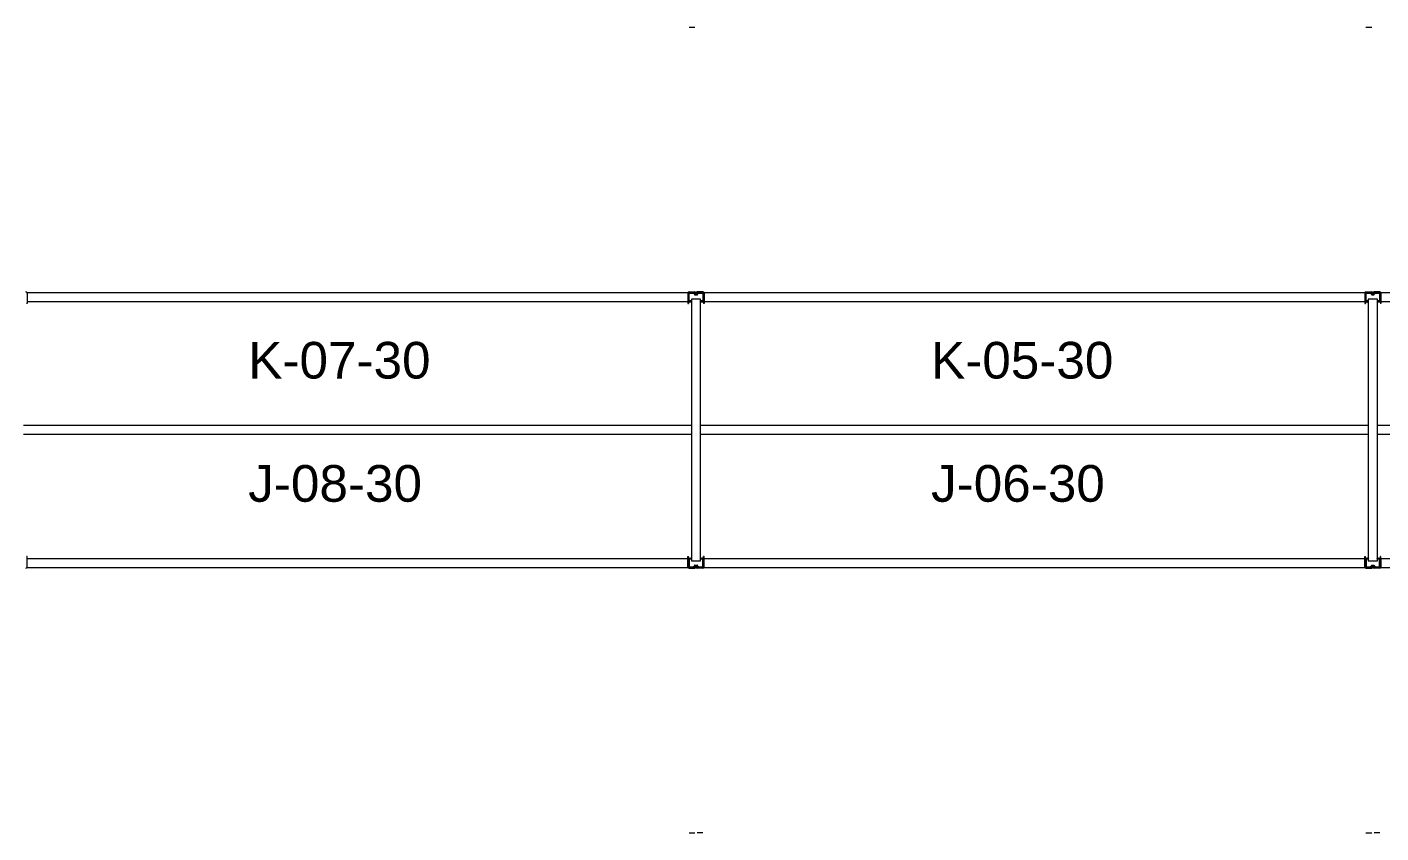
# Model space of a CAD drawing. Header units: inches. Extents: x 2743 to 10591, y -1604 to 5792.
# Drawn here: x 4159.2 to 4454.5, y 315.8 to 491.6 of the extents above; entities that cross this region are included whole.
import ezdxf

# ---------------------------------------------------------------- set-up
doc = ezdxf.new("R2010")
doc.units = ezdxf.units.IN
doc.header["$LTSCALE"] = 0.1875
doc.header["$MEASUREMENT"] = 0
for name, color, linetype, lineweight in [('22 Dimension', 7, 'Continuous', 5), ('32 Echelle', 160, 'Continuous', 15), ('33 Poutre', 30, 'Continuous', 15)]:
    doc.layers.add(name, color=color, linetype=linetype, lineweight=lineweight)
doc.styles.add('arial', font='')
doc.styles.get('arial').set_extended_font_data('Arial')

msp = doc.modelspace()

# ---------------------------------------------------------------- hatches: boundary and pattern name
at = {"layer": '32 Echelle'}
for points in [[(4304.08382, 431.49574), (4304.08382, 431.68324), (4303.89632, 431.68324)], [(4304.08382, 431.49574), (4304.08382, 431.68324), (4303.89632, 431.68324)], [(4306.08382, 431.49574), (4306.08382, 431.68324), (4306.27132, 431.68324)], [(4306.08382, 431.49574), (4306.08382, 431.68324), (4306.27132, 431.68324)], [(4451.70882, 431.49574), (4451.70882, 431.68324), (4451.52132, 431.68324)], [(4451.70882, 431.49574), (4451.70882, 431.68324), (4451.52132, 431.68324)], [(4453.70882, 431.49574), (4453.70882, 431.68324), (4453.89632, 431.68324)], [(4453.70882, 431.49574), (4453.70882, 431.68324), (4453.89632, 431.68324)], [(4304.08382, 375.87074), (4304.08382, 375.68324), (4303.89632, 375.68324)], [(4304.08382, 375.87074), (4304.08382, 375.68324), (4303.89632, 375.68324)], [(4306.08382, 375.87074), (4306.08382, 375.68324), (4306.27132, 375.68324)], [(4306.08382, 375.87074), (4306.08382, 375.68324), (4306.27132, 375.68324)], [(4451.70882, 375.87074), (4451.70882, 375.68324), (4451.52132, 375.68324)], [(4451.70882, 375.87074), (4451.70882, 375.68324), (4451.52132, 375.68324)], [(4453.70882, 375.87074), (4453.70882, 375.68324), (4453.89632, 375.68324)], [(4453.70882, 375.87074), (4453.70882, 375.68324), (4453.89632, 375.68324)]]:
    msp.add_hatch(color=256, dxfattribs=at).paths.add_polyline_path(points)

# ---------------------------------------------------------------- linework, layer by layer
at = {"layer": '22 Dimension'}
for p, q in [((4304.08382, 404.68324), (4158.45882, 404.68324)), ((4451.70882, 404.68324), (4306.08382, 404.68324)), ((4599.33382, 404.68324), (4453.70882, 404.68324)), ((4304.08382, 402.68324), (4158.45882, 402.68324)), ((4451.70882, 402.68324), (4306.08382, 402.68324)), ((4599.33382, 402.68324), (4453.70882, 402.68324))]:
    msp.add_line(p, q, dxfattribs=at)
at = {"layer": '32 Echelle', "linetype": 'Continuous', "lineweight": 25}
for p, q in [((4303.45886, 433.49949), (4303.45886, 431.86699)), ((4303.45886, 433.49949), (4303.45886, 431.86699)), ((4303.54886, 431.86699), (4303.54886, 433.49949)), ((4303.54886, 431.86699), (4303.54886, 433.49949)), ((4304.57145, 433.68324), (4303.64261, 433.68324)), ((4304.57145, 433.68324), (4303.64261, 433.68324)), ((4303.64261, 433.59324), (4304.57145, 433.59324)), ((4303.64261, 433.59324), (4304.57145, 433.59324)), ((4304.05886, 431.77324), (4303.64261, 431.77324)), ((4304.05886, 431.77324), (4303.64261, 431.77324)), ((4303.64261, 431.68324), (4304.05886, 431.68324)), ((4303.64261, 431.68324), (4304.05886, 431.68324)), ((4304.05886, 431.68324), (4304.05886, 431.77324)), ((4304.05886, 431.68324), (4304.05886, 431.77324)), ((4304.6611, 433.5269), (4304.70501, 433.38326)), ((4304.6611, 433.5269), (4304.70501, 433.38326)), ((4304.79108, 433.40958), (4304.74717, 433.55321)), ((4304.79108, 433.40958), (4304.74717, 433.55321)), ((4305.2869, 433.34324), (4304.88073, 433.34324)), ((4305.2869, 433.34324), (4304.88073, 433.34324)), ((4304.88073, 433.25324), (4305.2869, 433.25324)), ((4304.88073, 433.25324), (4305.2869, 433.25324)), ((4305.42047, 433.55321), (4305.37655, 433.40958)), ((4305.42047, 433.55321), (4305.37655, 433.40958)), ((4305.46262, 433.38326), (4305.50653, 433.5269)), ((4305.46262, 433.38326), (4305.50653, 433.5269)), ((4306.52502, 433.68324), (4305.59619, 433.68324)), ((4306.52502, 433.68324), (4305.59619, 433.68324)), ((4305.59619, 433.59324), (4306.52502, 433.59324)), ((4305.59619, 433.59324), (4306.52502, 433.59324)), ((4306.52502, 431.77324), (4306.10877, 431.77324)), ((4306.10877, 431.77324), (4306.10877, 431.68324)), ((4306.52502, 431.77324), (4306.10877, 431.77324)), ((4306.10877, 431.77324), (4306.10877, 431.68324)), ((4306.10877, 431.68324), (4306.52502, 431.68324)), ((4306.10877, 431.68324), (4306.52502, 431.68324)), ((4306.61877, 433.49949), (4306.61877, 431.86699)), ((4306.61877, 433.49949), (4306.61877, 431.86699)), ((4306.70877, 431.86699), (4306.70877, 433.49949)), ((4306.70877, 431.86699), (4306.70877, 433.49949)), ((4451.08386, 433.49949), (4451.08386, 431.86699)), ((4451.08386, 433.49949), (4451.08386, 431.86699)), ((4451.17386, 431.86699), (4451.17386, 433.49949)), ((4451.17386, 431.86699), (4451.17386, 433.49949)), ((4452.19645, 433.68324), (4451.26761, 433.68324)), ((4452.19645, 433.68324), (4451.26761, 433.68324)), ((4451.26761, 433.59324), (4452.19645, 433.59324)), ((4451.26761, 433.59324), (4452.19645, 433.59324)), ((4451.68386, 431.77324), (4451.26761, 431.77324)), ((4451.68386, 431.77324), (4451.26761, 431.77324)), ((4451.26761, 431.68324), (4451.68386, 431.68324)), ((4451.26761, 431.68324), (4451.68386, 431.68324)), ((4451.68386, 431.68324), (4451.68386, 431.77324)), ((4451.68386, 431.68324), (4451.68386, 431.77324)), ((4452.2861, 433.5269), (4452.33001, 433.38326)), ((4452.2861, 433.5269), (4452.33001, 433.38326)), ((4452.41608, 433.40958), (4452.37217, 433.55321)), ((4452.41608, 433.40958), (4452.37217, 433.55321)), ((4452.9119, 433.34324), (4452.50573, 433.34324)), ((4452.9119, 433.34324), (4452.50573, 433.34324)), ((4452.50573, 433.25324), (4452.9119, 433.25324)), ((4452.50573, 433.25324), (4452.9119, 433.25324)), ((4453.04547, 433.55321), (4453.00155, 433.40958)), ((4453.04547, 433.55321), (4453.00155, 433.40958)), ((4453.08762, 433.38326), (4453.13153, 433.5269)), ((4453.08762, 433.38326), (4453.13153, 433.5269)), ((4454.15002, 433.68324), (4453.22119, 433.68324)), ((4454.15002, 433.68324), (4453.22119, 433.68324)), ((4453.22119, 433.59324), (4454.15002, 433.59324)), ((4453.22119, 433.59324), (4454.15002, 433.59324)), ((4454.15002, 431.77324), (4453.73377, 431.77324)), ((4453.73377, 431.77324), (4453.73377, 431.68324)), ((4454.15002, 431.77324), (4453.73377, 431.77324)), ((4453.73377, 431.77324), (4453.73377, 431.68324)), ((4453.73377, 431.68324), (4454.15002, 431.68324)), ((4453.73377, 431.68324), (4454.15002, 431.68324)), ((4454.24377, 433.49949), (4454.24377, 431.86699)), ((4454.24377, 433.49949), (4454.24377, 431.86699)), ((4454.33377, 431.86699), (4454.33377, 433.49949)), ((4454.33377, 431.86699), (4454.33377, 433.49949)), ((4303.45886, 373.86699), (4303.45886, 375.49949)), ((4303.45886, 373.86699), (4303.45886, 375.49949)), ((4303.54886, 375.49949), (4303.54886, 373.86699)), ((4303.54886, 375.49949), (4303.54886, 373.86699)), ((4303.64261, 375.68324), (4304.05886, 375.68324)), ((4303.64261, 375.68324), (4304.05886, 375.68324)), ((4304.05886, 375.59324), (4303.64261, 375.59324)), ((4304.05886, 375.59324), (4303.64261, 375.59324)), ((4304.05886, 375.68324), (4304.05886, 375.59324)), ((4304.05886, 375.68324), (4304.05886, 375.59324)), ((4306.10877, 375.68324), (4306.52502, 375.68324)), ((4306.10877, 375.59324), (4306.10877, 375.68324)), ((4306.10877, 375.68324), (4306.52502, 375.68324)), ((4306.10877, 375.59324), (4306.10877, 375.68324)), ((4306.52502, 375.59324), (4306.10877, 375.59324)), ((4306.52502, 375.59324), (4306.10877, 375.59324)), ((4306.61877, 373.86699), (4306.61877, 375.49949)), ((4306.61877, 373.86699), (4306.61877, 375.49949)), ((4306.70877, 375.49949), (4306.70877, 373.86699)), ((4306.70877, 375.49949), (4306.70877, 373.86699)), ((4451.08386, 373.86699), (4451.08386, 375.49949)), ((4451.08386, 373.86699), (4451.08386, 375.49949)), ((4451.17386, 375.49949), (4451.17386, 373.86699)), ((4451.17386, 375.49949), (4451.17386, 373.86699)), ((4451.26761, 375.68324), (4451.68386, 375.68324)), ((4451.26761, 375.68324), (4451.68386, 375.68324)), ((4451.68386, 375.59324), (4451.26761, 375.59324)), ((4451.68386, 375.59324), (4451.26761, 375.59324)), ((4451.68386, 375.68324), (4451.68386, 375.59324)), ((4451.68386, 375.68324), (4451.68386, 375.59324)), ((4453.73377, 375.68324), (4454.15002, 375.68324)), ((4453.73377, 375.59324), (4453.73377, 375.68324)), ((4453.73377, 375.68324), (4454.15002, 375.68324)), ((4453.73377, 375.59324), (4453.73377, 375.68324)), ((4454.15002, 375.59324), (4453.73377, 375.59324)), ((4454.15002, 375.59324), (4453.73377, 375.59324)), ((4454.24377, 373.86699), (4454.24377, 375.49949)), ((4454.24377, 373.86699), (4454.24377, 375.49949)), ((4454.33377, 375.49949), (4454.33377, 373.86699)), ((4454.33377, 375.49949), (4454.33377, 373.86699)), ((4303.64261, 373.77324), (4304.57145, 373.77324)), ((4303.64261, 373.77324), (4304.57145, 373.77324)), ((4304.57145, 373.68324), (4303.64261, 373.68324)), ((4304.57145, 373.68324), (4303.64261, 373.68324)), ((4304.6611, 373.83958), (4304.70501, 373.98321)), ((4304.6611, 373.83958), (4304.70501, 373.98321)), ((4304.79108, 373.9569), (4304.74717, 373.81326)), ((4304.79108, 373.9569), (4304.74717, 373.81326)), ((4304.88073, 374.11324), (4305.2869, 374.11324)), ((4304.88073, 374.11324), (4305.2869, 374.11324)), ((4305.2869, 374.02324), (4304.88073, 374.02324)), ((4305.2869, 374.02324), (4304.88073, 374.02324)), ((4305.42047, 373.81326), (4305.37655, 373.9569)), ((4305.42047, 373.81326), (4305.37655, 373.9569)), ((4305.46262, 373.98321), (4305.50653, 373.83958)), ((4305.46262, 373.98321), (4305.50653, 373.83958)), ((4305.59619, 373.77324), (4306.52502, 373.77324)), ((4305.59619, 373.77324), (4306.52502, 373.77324)), ((4306.52502, 373.68324), (4305.59619, 373.68324)), ((4306.52502, 373.68324), (4305.59619, 373.68324)), ((4451.26761, 373.77324), (4452.19645, 373.77324)), ((4451.26761, 373.77324), (4452.19645, 373.77324)), ((4452.19645, 373.68324), (4451.26761, 373.68324)), ((4452.19645, 373.68324), (4451.26761, 373.68324)), ((4452.2861, 373.83958), (4452.33001, 373.98321)), ((4452.2861, 373.83958), (4452.33001, 373.98321)), ((4452.41608, 373.9569), (4452.37217, 373.81326)), ((4452.41608, 373.9569), (4452.37217, 373.81326)), ((4452.50573, 374.11324), (4452.9119, 374.11324)), ((4452.50573, 374.11324), (4452.9119, 374.11324)), ((4452.9119, 374.02324), (4452.50573, 374.02324)), ((4452.9119, 374.02324), (4452.50573, 374.02324)), ((4453.04547, 373.81326), (4453.00155, 373.9569)), ((4453.04547, 373.81326), (4453.00155, 373.9569)), ((4453.08762, 373.98321), (4453.13153, 373.83958)), ((4453.08762, 373.98321), (4453.13153, 373.83958)), ((4453.22119, 373.77324), (4454.15002, 373.77324)), ((4453.22119, 373.77324), (4454.15002, 373.77324)), ((4454.15002, 373.68324), (4453.22119, 373.68324)), ((4454.15002, 373.68324), (4453.22119, 373.68324))]:
    msp.add_line(p, q, dxfattribs=at)
at = {"layer": '32 Echelle'}
for p, q in [((4304.08382, 431.68324), (4303.89632, 431.68324)), ((4304.08382, 431.49574), (4303.89632, 431.68324)), ((4304.08382, 431.68324), (4303.89632, 431.68324)), ((4304.08382, 431.49574), (4303.89632, 431.68324)), ((4306.08382, 432.18324), (4304.08382, 432.18324)), ((4304.08382, 432.18324), (4304.08382, 375.18324)), ((4306.08382, 432.18324), (4304.08382, 432.18324)), ((4304.08382, 432.18324), (4304.08382, 375.18324)), ((4304.08382, 431.49574), (4304.08382, 431.68324)), ((4304.08382, 431.49574), (4304.08382, 431.68324)), ((4306.08382, 375.18324), (4306.08382, 432.18324)), ((4306.08382, 375.18324), (4306.08382, 432.18324)), ((4306.08382, 431.68324), (4306.27132, 431.68324)), ((4306.08382, 431.49574), (4306.08382, 431.68324)), ((4306.08382, 431.49574), (4306.27132, 431.68324)), ((4306.08382, 431.68324), (4306.27132, 431.68324)), ((4306.08382, 431.49574), (4306.08382, 431.68324)), ((4306.08382, 431.49574), (4306.27132, 431.68324)), ((4451.70882, 431.68324), (4451.52132, 431.68324)), ((4451.70882, 431.49574), (4451.52132, 431.68324)), ((4451.70882, 431.68324), (4451.52132, 431.68324)), ((4451.70882, 431.49574), (4451.52132, 431.68324)), ((4453.70882, 432.18324), (4451.70882, 432.18324)), ((4451.70882, 432.18324), (4451.70882, 375.18324)), ((4453.70882, 432.18324), (4451.70882, 432.18324)), ((4451.70882, 432.18324), (4451.70882, 375.18324)), ((4451.70882, 431.49574), (4451.70882, 431.68324)), ((4451.70882, 431.49574), (4451.70882, 431.68324)), ((4453.70882, 375.18324), (4453.70882, 432.18324)), ((4453.70882, 375.18324), (4453.70882, 432.18324)), ((4453.70882, 431.68324), (4453.89632, 431.68324)), ((4453.70882, 431.49574), (4453.70882, 431.68324)), ((4453.70882, 431.49574), (4453.89632, 431.68324)), ((4453.70882, 431.68324), (4453.89632, 431.68324)), ((4453.70882, 431.49574), (4453.70882, 431.68324)), ((4453.70882, 431.49574), (4453.89632, 431.68324)), ((4304.08382, 375.87074), (4303.89632, 375.68324)), ((4304.08382, 375.87074), (4303.89632, 375.68324)), ((4304.08382, 375.68324), (4303.89632, 375.68324)), ((4304.08382, 375.68324), (4303.89632, 375.68324)), ((4304.08382, 375.87074), (4304.08382, 375.68324)), ((4304.08382, 375.87074), (4304.08382, 375.68324)), ((4304.08382, 375.18324), (4306.08382, 375.18324)), ((4304.08382, 375.18324), (4306.08382, 375.18324)), ((4306.08382, 375.87074), (4306.08382, 375.68324)), ((4306.08382, 375.87074), (4306.27132, 375.68324)), ((4306.08382, 375.87074), (4306.08382, 375.68324)), ((4306.08382, 375.87074), (4306.27132, 375.68324)), ((4306.08382, 375.68324), (4306.27132, 375.68324)), ((4306.08382, 375.68324), (4306.27132, 375.68324)), ((4451.70882, 375.87074), (4451.52132, 375.68324)), ((4451.70882, 375.87074), (4451.52132, 375.68324)), ((4451.70882, 375.68324), (4451.52132, 375.68324)), ((4451.70882, 375.68324), (4451.52132, 375.68324)), ((4451.70882, 375.87074), (4451.70882, 375.68324)), ((4451.70882, 375.87074), (4451.70882, 375.68324)), ((4451.70882, 375.18324), (4453.70882, 375.18324)), ((4451.70882, 375.18324), (4453.70882, 375.18324)), ((4453.70882, 375.87074), (4453.70882, 375.68324)), ((4453.70882, 375.87074), (4453.89632, 375.68324)), ((4453.70882, 375.87074), (4453.70882, 375.68324)), ((4453.70882, 375.87074), (4453.89632, 375.68324)), ((4453.70882, 375.68324), (4453.89632, 375.68324)), ((4453.70882, 375.68324), (4453.89632, 375.68324))]:
    msp.add_line(p, q, dxfattribs=at)
at = {"layer": '32 Echelle', "linetype": 'Continuous', "lineweight": 25}
for centre, radius, start, end in [((4303.64261, 433.49949), 0.18375, 90, 180), ((4303.64261, 433.49949), 0.18375, 90, 180), ((4303.64261, 431.86699), 0.18375, 180, 270), ((4303.64261, 431.86699), 0.18375, 180, 270), ((4303.64261, 433.49949), 0.09375, 90, 180), ((4303.64261, 433.49949), 0.09375, 90, 180), ((4303.64261, 431.86699), 0.09375, 180, 270), ((4303.64261, 431.86699), 0.09375, 180, 270), ((4304.57145, 433.49949), 0.18375, 17, 90), ((4304.57145, 433.49949), 0.18375, 17, 90), ((4304.57145, 433.49949), 0.09375, 17, 90), ((4304.57145, 433.49949), 0.09375, 17, 90), ((4304.88073, 433.43699), 0.18375, 197, 270), ((4304.88073, 433.43699), 0.18375, 197, 270), ((4304.88073, 433.43699), 0.09375, 197, 270), ((4304.88073, 433.43699), 0.09375, 197, 270), ((4305.2869, 433.43699), 0.09375, 270, 343), ((4305.2869, 433.43699), 0.09375, 270, 343), ((4305.2869, 433.43699), 0.18375, 270, 343), ((4305.2869, 433.43699), 0.18375, 270, 343), ((4305.59619, 433.49949), 0.18375, 90, 163), ((4305.59619, 433.49949), 0.18375, 90, 163), ((4305.59619, 433.49949), 0.09375, 90, 163), ((4305.59619, 433.49949), 0.09375, 90, 163), ((4306.52502, 433.49949), 0.18375, 0, 90), ((4306.52502, 433.49949), 0.18375, 0, 90), ((4306.52502, 433.49949), 0.09375, 0, 90), ((4306.52502, 433.49949), 0.09375, 0, 90), ((4306.52502, 431.86699), 0.09375, 270, 0), ((4306.52502, 431.86699), 0.18375, 270, 0), ((4306.52502, 431.86699), 0.09375, 270, 0), ((4306.52502, 431.86699), 0.18375, 270, 0), ((4451.26761, 433.49949), 0.18375, 90, 180), ((4451.26761, 433.49949), 0.18375, 90, 180), ((4451.26761, 431.86699), 0.18375, 180, 270), ((4451.26761, 431.86699), 0.18375, 180, 270), ((4451.26761, 433.49949), 0.09375, 90, 180), ((4451.26761, 433.49949), 0.09375, 90, 180), ((4451.26761, 431.86699), 0.09375, 180, 270), ((4451.26761, 431.86699), 0.09375, 180, 270), ((4452.19645, 433.49949), 0.18375, 17, 90), ((4452.19645, 433.49949), 0.18375, 17, 90), ((4452.19645, 433.49949), 0.09375, 17, 90), ((4452.19645, 433.49949), 0.09375, 17, 90), ((4452.50573, 433.43699), 0.18375, 197, 270), ((4452.50573, 433.43699), 0.18375, 197, 270), ((4452.50573, 433.43699), 0.09375, 197, 270), ((4452.50573, 433.43699), 0.09375, 197, 270), ((4452.9119, 433.43699), 0.09375, 270, 343), ((4452.9119, 433.43699), 0.09375, 270, 343), ((4452.9119, 433.43699), 0.18375, 270, 343), ((4452.9119, 433.43699), 0.18375, 270, 343), ((4453.22119, 433.49949), 0.18375, 90, 163), ((4453.22119, 433.49949), 0.18375, 90, 163), ((4453.22119, 433.49949), 0.09375, 90, 163), ((4453.22119, 433.49949), 0.09375, 90, 163), ((4454.15002, 433.49949), 0.18375, 0, 90), ((4454.15002, 433.49949), 0.18375, 0, 90), ((4454.15002, 433.49949), 0.09375, 0, 90), ((4454.15002, 433.49949), 0.09375, 0, 90), ((4454.15002, 431.86699), 0.09375, 270, 0), ((4454.15002, 431.86699), 0.18375, 270, 0), ((4454.15002, 431.86699), 0.09375, 270, 0), ((4454.15002, 431.86699), 0.18375, 270, 0), ((4303.64261, 375.49949), 0.18375, 90, 180), ((4303.64261, 375.49949), 0.18375, 90, 180), ((4303.64261, 375.49949), 0.09375, 90, 180), ((4303.64261, 375.49949), 0.09375, 90, 180), ((4306.52502, 375.49949), 0.18375, 0, 90), ((4306.52502, 375.49949), 0.18375, 0, 90), ((4306.52502, 375.49949), 0.09375, 0, 90), ((4306.52502, 375.49949), 0.09375, 0, 90), ((4451.26761, 375.49949), 0.18375, 90, 180), ((4451.26761, 375.49949), 0.18375, 90, 180), ((4451.26761, 375.49949), 0.09375, 90, 180), ((4451.26761, 375.49949), 0.09375, 90, 180), ((4454.15002, 375.49949), 0.18375, 0, 90), ((4454.15002, 375.49949), 0.18375, 0, 90), ((4454.15002, 375.49949), 0.09375, 0, 90), ((4454.15002, 375.49949), 0.09375, 0, 90), ((4303.64261, 373.86699), 0.18375, 180, 270), ((4303.64261, 373.86699), 0.18375, 180, 270), ((4303.64261, 373.86699), 0.09375, 180, 270), ((4303.64261, 373.86699), 0.09375, 180, 270), ((4304.57145, 373.86699), 0.09375, 270, 343), ((4304.57145, 373.86699), 0.09375, 270, 343), ((4304.57145, 373.86699), 0.18375, 270, 343), ((4304.57145, 373.86699), 0.18375, 270, 343), ((4304.88073, 373.92949), 0.18375, 90, 163), ((4304.88073, 373.92949), 0.18375, 90, 163), ((4304.88073, 373.92949), 0.09375, 90, 163), ((4304.88073, 373.92949), 0.09375, 90, 163), ((4305.2869, 373.92949), 0.18375, 17, 90), ((4305.2869, 373.92949), 0.18375, 17, 90), ((4305.2869, 373.92949), 0.09375, 17, 90), ((4305.2869, 373.92949), 0.09375, 17, 90), ((4305.59619, 373.86699), 0.18375, 197, 270), ((4305.59619, 373.86699), 0.18375, 197, 270), ((4305.59619, 373.86699), 0.09375, 197, 270), ((4305.59619, 373.86699), 0.09375, 197, 270), ((4306.52502, 373.86699), 0.09375, 270, 0), ((4306.52502, 373.86699), 0.18375, 270, 0), ((4306.52502, 373.86699), 0.09375, 270, 0), ((4306.52502, 373.86699), 0.18375, 270, 0), ((4451.26761, 373.86699), 0.18375, 180, 270), ((4451.26761, 373.86699), 0.18375, 180, 270), ((4451.26761, 373.86699), 0.09375, 180, 270), ((4451.26761, 373.86699), 0.09375, 180, 270), ((4452.19645, 373.86699), 0.09375, 270, 343), ((4452.19645, 373.86699), 0.09375, 270, 343), ((4452.19645, 373.86699), 0.18375, 270, 343), ((4452.19645, 373.86699), 0.18375, 270, 343), ((4452.50573, 373.92949), 0.18375, 90, 163), ((4452.50573, 373.92949), 0.18375, 90, 163), ((4452.50573, 373.92949), 0.09375, 90, 163), ((4452.50573, 373.92949), 0.09375, 90, 163), ((4452.9119, 373.92949), 0.18375, 17, 90), ((4452.9119, 373.92949), 0.18375, 17, 90), ((4452.9119, 373.92949), 0.09375, 17, 90), ((4452.9119, 373.92949), 0.09375, 17, 90), ((4453.22119, 373.86699), 0.18375, 197, 270), ((4453.22119, 373.86699), 0.18375, 197, 270), ((4453.22119, 373.86699), 0.09375, 197, 270), ((4453.22119, 373.86699), 0.09375, 197, 270), ((4454.15002, 373.86699), 0.09375, 270, 0), ((4454.15002, 373.86699), 0.18375, 270, 0), ((4454.15002, 373.86699), 0.09375, 270, 0), ((4454.15002, 373.86699), 0.18375, 270, 0)]:
    msp.add_arc(centre, radius, start, end, dxfattribs=at)
at = {"layer": '33 Poutre'}
for p, q in [((4303.57782, 491.56424), (4304.83982, 491.56424)), ((4451.20282, 491.56424), (4452.46482, 491.56424)), ((4159.20882, 431.30224), (4159.08982, 431.30224)), ((4159.20882, 433.68324), (4303.33382, 433.68324)), ((4159.20882, 433.68324), (4159.20882, 431.68324)), ((4159.20882, 433.55824), (4159.20882, 431.30224)), ((4159.20882, 431.68324), (4303.33382, 431.68324)), ((4303.33382, 433.68324), (4303.33382, 431.68324)), ((4303.33382, 433.55824), (4303.33382, 431.30224)), ((4303.33382, 431.30224), (4303.45282, 431.30224)), ((4303.45282, 433.55824), (4303.45282, 431.30224)), ((4303.57782, 433.80224), (4304.83982, 433.80224)), ((4304.83982, 433.68324), (4303.57782, 433.68324)), ((4304.96482, 433.34324), (4304.96482, 433.55824)), ((4304.96482, 433.34324), (4305.08382, 433.34324)), ((4305.08382, 433.34324), (4305.08382, 433.55824)), ((4305.08382, 433.34324), (4305.08382, 433.55824)), ((4305.20282, 433.34324), (4305.08382, 433.34324)), ((4305.20282, 433.34324), (4305.20282, 433.55824)), ((4306.58982, 433.80224), (4305.32782, 433.80224)), ((4305.32782, 433.68324), (4306.58982, 433.68324)), ((4306.71482, 433.55824), (4306.71482, 431.30224)), ((4306.83382, 431.30224), (4306.71482, 431.30224)), ((4306.83382, 433.68324), (4450.95882, 433.68324)), ((4306.83382, 433.68324), (4306.83382, 431.68324)), ((4306.83382, 433.55824), (4306.83382, 431.30224)), ((4306.83382, 431.68324), (4450.95882, 431.68324)), ((4450.95882, 433.68324), (4450.95882, 431.68324)), ((4450.95882, 433.55824), (4450.95882, 431.30224)), ((4450.95882, 431.30224), (4451.07782, 431.30224)), ((4451.07782, 433.55824), (4451.07782, 431.30224)), ((4451.20282, 433.80224), (4452.46482, 433.80224)), ((4452.46482, 433.68324), (4451.20282, 433.68324)), ((4452.58982, 433.34324), (4452.58982, 433.55824)), ((4452.58982, 433.34324), (4452.70882, 433.34324)), ((4452.70882, 433.34324), (4452.70882, 433.55824)), ((4452.70882, 433.34324), (4452.70882, 433.55824)), ((4452.82782, 433.34324), (4452.70882, 433.34324)), ((4452.82782, 433.34324), (4452.82782, 433.55824)), ((4454.21482, 433.80224), (4452.95282, 433.80224)), ((4452.95282, 433.68324), (4454.21482, 433.68324)), ((4454.33982, 433.55824), (4454.33982, 431.30224)), ((4454.45882, 431.30224), (4454.33982, 431.30224)), ((4454.45882, 433.68324), (4598.58382, 433.68324)), ((4454.45882, 433.68324), (4454.45882, 431.68324)), ((4454.45882, 433.55824), (4454.45882, 431.30224)), ((4454.45882, 431.68324), (4598.58382, 431.68324)), ((4159.20882, 376.06424), (4159.08982, 376.06424)), ((4159.20882, 373.80824), (4159.20882, 376.06424)), ((4159.20882, 375.68324), (4303.33382, 375.68324)), ((4159.20882, 373.68324), (4159.20882, 375.68324)), ((4303.33382, 373.80824), (4303.33382, 376.06424)), ((4303.33382, 376.06424), (4303.45282, 376.06424)), ((4303.33382, 373.68324), (4303.33382, 375.68324)), ((4303.45282, 373.80824), (4303.45282, 376.06424)), ((4306.83382, 376.06424), (4306.71482, 376.06424)), ((4306.71482, 373.80824), (4306.71482, 376.06424)), ((4306.83382, 373.80824), (4306.83382, 376.06424)), ((4306.83382, 375.68324), (4450.95882, 375.68324)), ((4306.83382, 373.68324), (4306.83382, 375.68324)), ((4450.95882, 373.80824), (4450.95882, 376.06424)), ((4450.95882, 376.06424), (4451.07782, 376.06424)), ((4450.95882, 373.68324), (4450.95882, 375.68324)), ((4451.07782, 373.80824), (4451.07782, 376.06424)), ((4454.45882, 376.06424), (4454.33982, 376.06424)), ((4454.33982, 373.80824), (4454.33982, 376.06424)), ((4454.45882, 373.80824), (4454.45882, 376.06424)), ((4454.45882, 375.68324), (4598.58382, 375.68324)), ((4454.45882, 373.68324), (4454.45882, 375.68324)), ((4159.20882, 373.68324), (4303.33382, 373.68324)), ((4304.83982, 373.68324), (4303.57782, 373.68324)), ((4303.57782, 373.56424), (4304.83982, 373.56424)), ((4304.96482, 374.02324), (4304.96482, 373.80824)), ((4304.96482, 374.02324), (4305.08382, 374.02324)), ((4305.08382, 374.02324), (4305.08382, 373.80824)), ((4305.08382, 374.02324), (4305.08382, 373.80824)), ((4305.20282, 374.02324), (4305.08382, 374.02324)), ((4305.20282, 374.02324), (4305.20282, 373.80824)), ((4305.32782, 373.68324), (4306.58982, 373.68324)), ((4306.58982, 373.56424), (4305.32782, 373.56424)), ((4306.83382, 373.68324), (4450.95882, 373.68324)), ((4452.46482, 373.68324), (4451.20282, 373.68324)), ((4451.20282, 373.56424), (4452.46482, 373.56424)), ((4452.58982, 374.02324), (4452.58982, 373.80824)), ((4452.58982, 374.02324), (4452.70882, 374.02324)), ((4452.70882, 374.02324), (4452.70882, 373.80824)), ((4452.70882, 374.02324), (4452.70882, 373.80824)), ((4452.82782, 374.02324), (4452.70882, 374.02324)), ((4452.82782, 374.02324), (4452.82782, 373.80824)), ((4452.95282, 373.68324), (4454.21482, 373.68324)), ((4454.21482, 373.56424), (4452.95282, 373.56424)), ((4454.45882, 373.68324), (4598.58382, 373.68324)), ((4303.57782, 315.80224), (4304.83982, 315.80224)), ((4306.58982, 315.80224), (4305.32782, 315.80224)), ((4451.20282, 315.80224), (4452.46482, 315.80224)), ((4454.21482, 315.80224), (4452.95282, 315.80224))]:
    msp.add_line(p, q, dxfattribs=at)
for centre, radius, start, end in [((4158.96482, 433.55824), 0.244, 0, 90), ((4303.57782, 433.55824), 0.244, 90, 180), ((4303.57782, 433.55824), 0.125, 90, 180), ((4304.83982, 433.55824), 0.244, 0, 90), ((4304.83982, 433.55824), 0.125, 0, 90), ((4305.32782, 433.55824), 0.244, 90, 180), ((4305.32782, 433.55824), 0.125, 90, 180), ((4306.58982, 433.55824), 0.244, 0, 90), ((4306.58982, 433.55824), 0.125, 0, 90), ((4451.20282, 433.55824), 0.244, 90, 180), ((4451.20282, 433.55824), 0.125, 90, 180), ((4452.46482, 433.55824), 0.244, 0, 90), ((4452.46482, 433.55824), 0.125, 0, 90), ((4452.95282, 433.55824), 0.244, 90, 180), ((4452.95282, 433.55824), 0.125, 90, 180), ((4454.21482, 433.55824), 0.244, 0, 90), ((4454.21482, 433.55824), 0.125, 0, 90), ((4158.96482, 373.80824), 0.244, 270, 0), ((4303.57782, 373.80824), 0.244, 180, 270), ((4303.57782, 373.80824), 0.125, 180, 270), ((4304.83982, 373.80824), 0.125, 270, 0), ((4304.83982, 373.80824), 0.244, 270, 0), ((4305.32782, 373.80824), 0.244, 180, 270), ((4305.32782, 373.80824), 0.125, 180, 270), ((4306.58982, 373.80824), 0.244, 270, 0), ((4306.58982, 373.80824), 0.125, 270, 0), ((4451.20282, 373.80824), 0.244, 180, 270), ((4451.20282, 373.80824), 0.125, 180, 270), ((4452.46482, 373.80824), 0.125, 270, 0), ((4452.46482, 373.80824), 0.244, 270, 0), ((4452.95282, 373.80824), 0.244, 180, 270), ((4452.95282, 373.80824), 0.125, 180, 270), ((4454.21482, 373.80824), 0.244, 270, 0), ((4454.21482, 373.80824), 0.125, 270, 0)]:
    msp.add_arc(centre, radius, start, end, dxfattribs=at)

# ---------------------------------------------------------------- texts
at = {"layer": '22 Dimension', "char_height": 8, "attachment_point": 1, "style": 'arial'}
for s, insert in [('{\\fArial Unicode MS|b0|i0|c0|p2;\\C8;K-07-30}', (4207.44275, 422.90351)), ('{\\fArial Unicode MS|b0|i0|c0|p2;\\C8;K-05-30}', (4356.3537, 422.90351)), ('{\\fArial Unicode MS|b0|i0|c0|p2;\\C8;J-08-30}', (4207.44275, 396.03097)), ('{\\fArial Unicode MS|b0|i0|c0|p2;\\C8;J-06-30}', (4356.3537, 396.03097))]:
    msp.add_mtext_dynamic_manual_height_columns(s, width=68.8901007, gutter_width=5, heights=[0], dxfattribs=dict(at, insert=insert))

doc.saveas('drawing.dxf')
